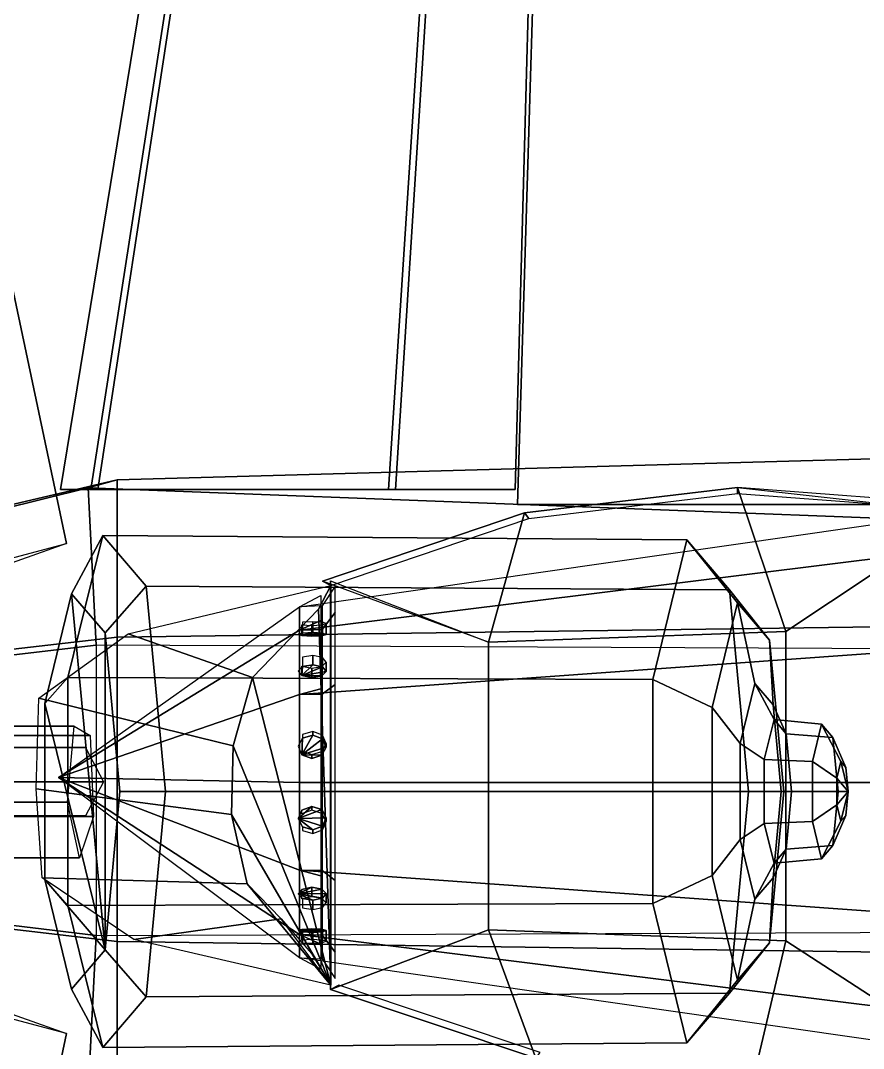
# Model space of a CAD drawing. Header units: metres. Extents: x -57 to 23, y -54 to 49.
# Drawn here: x -29.6 to -10.35, y -7.67 to 15.81 of the extents above; entities that cross this region are included whole.
import ezdxf

# ---------------------------------------------------------------- set-up
doc = ezdxf.new("R2010")
doc.units = ezdxf.units.M

msp = doc.modelspace()

# ---------------------------------------------------------------- linework, layer by layer
at = {"layer": 'AileD', "color": 42}
for points in [[(-17.617067, 25.556999, 20.297926), (-17.617071, 25.556999, 23.760532), (-18.249283, 4.756988, 22.424339), (-18.249279, 4.756988, 18.53915)], [(-17.617071, 25.556999, 23.760532), (-1.469101, 25.556999, 26.177507), (-0.130586, 4.757013, 25.136284), (-18.249283, 4.756988, 22.424339)], [(-0.194346, 25.556999, 22.322184), (-17.617067, 25.556999, 20.297926), (-18.249279, 4.756988, 18.53915), (1.299742, 4.757013, 20.810452)]]:
    msp.add_3dface(points, dxfattribs=at)
at = {"layer": 'Bomb3', "color": 19}
for points in [[(-27.723772, 4.047342, 13.278129), (-28.435814, 2.71391, 13.799124), (-29.048529, 0.209299, 10.718794), (-28.517517, 0.802734, 9.287702)], [(-14.37951, 3.944771, 10.652978), (-27.723772, 4.047342, 13.278129), (-28.517517, 0.802734, 9.287702), (-15.159328, 0.757086, 6.732558)], [(-26.733986, 2.88937, 18.254135), (-27.671768, 1.820038, 17.640255), (-28.435814, 2.71391, 13.799124), (-27.723772, 4.047342, 13.278129)], [(-13.407087, 2.807114, 15.541685), (-26.733986, 2.88937, 18.254135), (-27.723772, 4.047342, 13.278129), (-14.37951, 3.944771, 10.652978)], [(-13.222475, 2.508765, 10.831373), (-14.37951, 3.944771, 10.652978), (-15.159328, 0.757086, 6.732558), (-13.807339, 0.118002, 7.891058)], [(-12.493159, 1.655523, 14.497902), (-13.407087, 2.807114, 15.541685), (-14.37951, 3.944771, 10.652978), (-13.222475, 2.508765, 10.831373)], [(-26.293491, -1.799235, 20.468657), (-27.331738, -1.799239, 19.349709), (-27.671768, 1.820038, 17.640255), (-26.733986, 2.88937, 18.254135)], [(-12.974321, -1.799235, 17.717352), (-26.293491, -1.799235, 20.468657), (-26.733986, 2.88937, 18.254135), (-13.407087, 2.807114, 15.541685)], [(-27.671766, -5.418503, 17.640263), (-29.048529, 0.209299, 10.718794), (-28.435814, 2.71391, 13.799124)], [(-27.671766, -5.418503, 17.640263), (-28.435814, 2.71391, 13.799124), (-27.671768, 1.820038, 17.640255)], [(-12.168584, -1.799239, 16.129654), (-12.974321, -1.799235, 17.717352), (-13.407087, 2.807114, 15.541685), (-12.493159, 1.655523, 14.497902)], [(-12.827732, 0.662475, 11.278124), (-13.222475, 2.508765, 10.831373), (-13.807339, 0.118002, 7.891058), (-13.161941, -0.703676, 9.597943)], [(-12.41098, 0.174908, 13.373282), (-12.493159, 1.655523, 14.497902), (-13.222475, 2.508765, 10.831373), (-12.827732, 0.662475, 11.278124)], [(-27.671766, -5.418503, 17.640263), (-27.671768, 1.820038, 17.640255), (-27.331738, -1.799239, 19.349709)], [(-12.225509, -1.799243, 14.305713), (-12.168584, -1.799239, 16.129654), (-12.493159, 1.655523, 14.497902), (-12.41098, 0.174908, 13.373282)], [(-28.517517, 0.802734, 9.287702), (-29.048529, 0.209299, 10.718794), (-29.048529, -3.807783, 10.718799), (-28.517515, -4.401214, 9.287707)], [(-15.159328, 0.757086, 6.732558), (-28.517517, 0.802734, 9.287702), (-28.517515, -4.401214, 9.287707), (-15.159327, -4.355566, 6.732563)], [(-13.807339, 0.118002, 7.891058), (-15.159328, 0.757086, 6.732558), (-15.159327, -4.355566, 6.732563), (-13.807338, -3.716486, 7.891063)], [(-12.390749, -0.158101, 11.424656), (-12.827732, 0.662475, 11.278124), (-13.161941, -0.703676, 9.597943), (-12.613554, -1.068867, 10.304537)], [(-12.112915, -0.483145, 12.821427), (-12.41098, 0.174908, 13.373282), (-12.827732, 0.662475, 11.278124), (-12.390749, -0.158101, 11.424656)], [(-27.671766, -5.418503, 17.640263), (-29.048529, -3.807783, 10.718799), (-29.048529, 0.209299, 10.718794)], [(-13.161941, -0.703676, 9.597943), (-13.807339, 0.118002, 7.891058), (-13.807338, -3.716486, 7.891063), (-13.16194, -2.894814, 9.597946)], [(-11.989267, -1.799245, 13.443048), (-12.225509, -1.799243, 14.305713), (-12.41098, 0.174908, 13.373282), (-12.112915, -0.483145, 12.821427)], [(-11.306301, -0.260672, 11.238129), (-12.390749, -0.158101, 11.424656), (-12.613554, -1.068867, 10.304537), (-11.515182, -1.114515, 10.188017)], [(-11.045832, -0.565402, 12.547602), (-12.112915, -0.483145, 12.821427), (-12.390749, -0.158101, 11.424656), (-11.306301, -0.260672, 11.238129)], [(-10.867383, -1.116798, 11.394391), (-11.306301, -0.260672, 11.238129), (-11.515182, -1.114515, 10.188017), (-10.960033, -1.495529, 10.928603)], [(-10.751849, -1.251964, 11.97522), (-11.045832, -0.565402, 12.547602), (-11.306301, -0.260672, 11.238129), (-10.867383, -1.116798, 11.394391)], [(-12.613554, -1.068867, 10.304537), (-13.161941, -0.703676, 9.597943), (-13.16194, -2.894814, 9.597946), (-12.613554, -2.529625, 10.304539)], [(-10.929912, -1.799245, 13.130373), (-11.989267, -1.799245, 13.443048), (-12.112915, -0.483145, 12.821427), (-11.045832, -0.565402, 12.547602)], [(-10.700432, -1.799247, 12.233711), (-10.929912, -1.799245, 13.130373), (-11.045832, -0.565402, 12.547602), (-10.751849, -1.251964, 11.97522)], [(-11.515182, -1.114515, 10.188017), (-12.613554, -1.068867, 10.304537), (-12.613554, -2.529625, 10.304539), (-11.515181, -2.483976, 10.188019)], [(-10.960033, -1.495529, 10.928603), (-11.515182, -1.114515, 10.188017), (-11.515181, -2.483976, 10.188019), (-10.960033, -2.102967, 10.928604)], [(-10.700432, -1.799247, 12.233711), (-10.867383, -1.116798, 11.394391), (-10.960033, -1.495529, 10.928603)], [(-10.700432, -1.799247, 12.233711), (-10.751849, -1.251964, 11.97522), (-10.867383, -1.116798, 11.394391)], [(-10.700432, -1.799247, 12.233711), (-10.960033, -1.495529, 10.928603), (-10.960033, -2.102967, 10.928604)], [(-26.733984, -6.487827, 18.254145), (-27.671766, -5.418503, 17.640263), (-27.331738, -1.799239, 19.349709), (-26.293491, -1.799235, 20.468657)], [(-13.407084, -6.405572, 15.541697), (-26.733984, -6.487827, 18.254145), (-26.293491, -1.799235, 20.468657), (-12.974321, -1.799235, 17.717352)], [(-12.493156, -5.253991, 14.497912), (-13.407084, -6.405572, 15.541697), (-12.974321, -1.799235, 17.717352), (-12.168584, -1.799239, 16.129654)], [(-12.410979, -3.773388, 13.37329), (-12.493156, -5.253991, 14.497912), (-12.168584, -1.799239, 16.129654), (-12.225509, -1.799243, 14.305713)], [(-12.112914, -3.115341, 12.821431), (-12.410979, -3.773388, 13.37329), (-12.225509, -1.799243, 14.305713), (-11.989267, -1.799245, 13.443048)], [(-11.045832, -3.033086, 12.547606), (-12.112914, -3.115341, 12.821431), (-11.989267, -1.799245, 13.443048), (-10.929912, -1.799245, 13.130373)], [(-10.751848, -2.346529, 11.975222), (-11.045832, -3.033086, 12.547606), (-10.929912, -1.799245, 13.130373), (-10.700432, -1.799247, 12.233711)], [(-10.700432, -1.799247, 12.233711), (-10.960033, -2.102967, 10.928604), (-10.867383, -2.481697, 11.394393)], [(-10.700432, -1.799247, 12.233711), (-10.867383, -2.481697, 11.394393), (-10.751848, -2.346529, 11.975222)], [(-10.960033, -2.102967, 10.928604), (-11.515181, -2.483976, 10.188019), (-11.306301, -3.337821, 11.238132), (-10.867383, -2.481697, 11.394393)], [(-10.867383, -2.481697, 11.394393), (-11.306301, -3.337821, 11.238132), (-11.045832, -3.033086, 12.547606), (-10.751848, -2.346529, 11.975222)], [(-12.613554, -2.529625, 10.304539), (-13.16194, -2.894814, 9.597946), (-12.82773, -4.260967, 11.278131), (-12.390748, -3.440393, 11.424662)], [(-11.515181, -2.483976, 10.188019), (-12.613554, -2.529625, 10.304539), (-12.390748, -3.440393, 11.424662), (-11.306301, -3.337821, 11.238132)], [(-13.16194, -2.894814, 9.597946), (-13.807338, -3.716486, 7.891063), (-13.222472, -6.107253, 10.831387), (-12.82773, -4.260967, 11.278131)], [(-11.306301, -3.337821, 11.238132), (-12.390748, -3.440393, 11.424662), (-12.112914, -3.115341, 12.821431), (-11.045832, -3.033086, 12.547606)], [(-12.390748, -3.440393, 11.424662), (-12.82773, -4.260967, 11.278131), (-12.410979, -3.773388, 13.37329), (-12.112914, -3.115341, 12.821431)], [(-13.807338, -3.716486, 7.891063), (-15.159327, -4.355566, 6.732563), (-14.379506, -7.543253, 10.652995), (-13.222472, -6.107253, 10.831387)], [(-28.517515, -4.401214, 9.287707), (-29.048529, -3.807783, 10.718799), (-28.435812, -6.312399, 13.799138), (-27.723768, -7.645824, 13.278148)], [(-27.671766, -5.418503, 17.640263), (-28.435812, -6.312399, 13.799138), (-29.048529, -3.807783, 10.718799)], [(-12.82773, -4.260967, 11.278131), (-13.222472, -6.107253, 10.831387), (-12.493156, -5.253991, 14.497912), (-12.410979, -3.773388, 13.37329)], [(-15.159327, -4.355566, 6.732563), (-28.517515, -4.401214, 9.287707), (-27.723768, -7.645824, 13.278148), (-14.379506, -7.543253, 10.652995)], [(-13.222472, -6.107253, 10.831387), (-14.379506, -7.543253, 10.652995), (-13.407084, -6.405572, 15.541697), (-12.493156, -5.253991, 14.497912)], [(-27.723768, -7.645824, 13.278148), (-28.435812, -6.312399, 13.799138), (-27.671766, -5.418503, 17.640263), (-26.733984, -6.487827, 18.254145)], [(-14.379506, -7.543253, 10.652995), (-27.723768, -7.645824, 13.278148), (-26.733984, -6.487827, 18.254145), (-13.407084, -6.405572, 15.541697)]]:
    msp.add_3dface(points, dxfattribs=at)
at = {"layer": 'Bomb3Q', "color": 18}
for points in [[(-28.377285, -0.312398, 14.093373), (-33.771606, -0.312398, 15.166368), (-33.923519, -2.040618, 14.402637), (-28.5292, -2.040618, 13.329642)], [(-28.009684, -0.51893, 15.941435), (-33.404003, -0.51893, 17.014429), (-33.771606, -0.312398, 15.166368), (-28.377285, -0.312398, 14.093373)], [(-27.93441, -2.374795, 16.319866), (-33.328728, -2.374795, 17.39286), (-33.404003, -0.51893, 17.014429), (-28.009684, -0.51893, 15.941435)], [(-28.5292, -2.040618, 13.329642), (-33.923519, -2.040618, 14.402637), (-33.649807, -3.315249, 15.778687), (-28.255489, -3.315249, 14.705691)], [(-28.255489, -3.315249, 14.705691), (-33.649807, -3.315249, 15.778687), (-33.328728, -2.374795, 17.39286), (-27.93441, -2.374795, 16.319866)]]:
    msp.add_3dface(points, dxfattribs=at)
at = {"layer": 'Cabine', "color": 6}
for points in [[(-6.659268, 4.310413, 31.966095), (-28.056782, 5.130868, 32.155079), (-27.396782, 5.313933, 21.381001), (-2.18927, 6.013448, 18.877485)], [(-2.18927, 6.013448, 18.877485), (-27.396782, 5.313933, 21.381001), (-27.396782, 1.723729, 19.628607), (-2.18927, 2.066351, 16.95089)], [(-2.669272, 1.430513, 33.242481), (-27.876785, 1.543858, 33.374855), (-28.056782, 5.130868, 32.155079), (-6.659268, 4.310413, 31.966095)], [(-2.18927, 2.066351, 16.95089), (-27.396782, 1.723729, 19.628607), (-27.396782, -5.225192, 19.550375), (-2.18927, -5.573342, 16.864883)], [(-6.659276, -7.870651, 31.768341), (-28.056789, -8.680763, 31.97521), (-27.876785, -5.090556, 33.453873), (-2.669272, -4.987236, 33.223164)], [(-2.18927, -5.573342, 16.864883), (-27.396782, -5.225192, 19.550375), (-27.396782, -8.759784, 21.463217), (-2.18927, -9.459298, 18.967876)]]:
    msp.add_3dface(points, dxfattribs=at)
at = {"layer": 'Gouv', "color": 45}
for points in [[(-28.115911, -0.794524, 33.537312), (-51.848934, -0.794524, 46.604267), (-55.460674, -0.794524, 36.244717)], [(-28.115911, -0.794524, 33.537312), (-46.508804, -0.794524, 57.402489), (-51.848934, -0.794524, 46.604267)], [(-28.115911, -0.794524, 33.537312), (-41.146141, -0.794524, 59.248554), (-46.508804, -0.794524, 57.402489)], [(-28.115911, -0.794524, 33.537312), (-35.599873, -0.794524, 56.547039), (-41.146141, -0.794524, 59.248554)], [(-28.115911, -0.794524, 33.537312), (-31.431355, -0.794524, 50.445225), (-35.599873, -0.794524, 56.547039)], [(-31.431355, -0.794524, 50.445225), (-28.115911, -0.794524, 33.537312), (-27.704639, -1.576776, 33.537312), (-31.126225, -1.576776, 51.132805)], [(-31.126225, -1.576776, 51.132805), (-27.704639, -1.576776, 33.537312), (-28.115911, -2.359029, 33.537312), (-31.431355, -2.359029, 50.445225)], [(-55.460674, -2.359029, 36.244717), (-31.431355, -2.359029, 50.445225), (-28.115911, -2.359029, 33.537312)]]:
    msp.add_3dface(points, dxfattribs=at)
at = {"layer": 'PosCam', "color": 5}
msp.add_3dface([(-17.946241, -1.592283, 38.442917), (-18.977879, -1.592283, 37.678864), (-18.944979, -1.592283, 39.285046)], dxfattribs=at)
at = {"layer": 'Queue', "color": 41}
for points in [[(-28.056782, 5.130868, 32.155079), (-55.617142, -1.705063, 35.679028), (-57.21714, -1.704586, 30.085316), (-27.396782, 5.313933, 21.381001)], [(-27.396782, 5.313933, 21.381001), (-57.21714, -1.704586, 30.085316), (-57.21714, -1.713943, 29.196037), (-27.396782, 1.723729, 19.628607)], [(-27.876785, 1.543858, 33.374855), (-55.617142, -1.714411, 36.835926), (-55.617142, -1.705063, 35.679028), (-28.056782, 5.130868, 32.155079)], [(-27.396782, 1.723729, 19.628607), (-57.21714, -1.713943, 29.196037), (-57.21714, -1.732053, 29.156342), (-27.396782, -5.225192, 19.550375)], [(-27.876785, -5.090551, 33.453873), (-55.617142, -1.731702, 36.87603), (-55.617142, -1.714411, 36.835926), (-27.876785, 1.543858, 33.374855)], [(-27.396782, -5.225192, 19.550375), (-57.21714, -1.732053, 29.156342), (-57.21714, -1.741265, 30.127033), (-27.396782, -8.759784, 21.463217)], [(-27.396782, -8.759784, 21.463217), (-57.21714, -1.741265, 30.127033), (-55.617142, -1.741059, 35.587749), (-28.056789, -8.680763, 31.97521)], [(-28.056789, -8.680763, 31.97521), (-55.617142, -1.741059, 35.587749), (-55.617142, -1.731702, 36.87603), (-27.876785, -5.090551, 33.453873)]]:
    msp.add_3dface(points, dxfattribs=at)
at = {"layer": 'StabD', "color": 1}
for points in [[(-28.551184, 3.859879, 31.12096), (-31.004707, 15.430802, 31.667862), (-36.6707, 15.430802, 30.976139), (-35.474117, 2.021586, 29.869354)], [(-35.278557, 1.474009, 33.585052), (-36.542656, 15.430802, 33.143536), (-31.004707, 15.430802, 31.667862), (-28.551184, 3.859879, 31.12096)]]:
    msp.add_3dface(points, dxfattribs=at)
at = {"layer": 'StabG', "color": 2}
for points in [[(-28.551184, -7.326331, 31.12096), (-31.004707, -18.897253, 31.667862), (-36.542656, -18.897253, 33.143536), (-35.278557, -4.940461, 33.585052)], [(-35.474117, -5.488038, 29.869354), (-36.6707, -18.897253, 30.976139), (-31.004707, -18.897253, 31.667862), (-28.551184, -7.326331, 31.12096)]]:
    msp.add_3dface(points, dxfattribs=at)
at = {"layer": 'TabBord', "color": 4}
for points in [[(-18.90975, 1.607196, 26.622026), (-18.09236, 4.560318, 30.409382), (-13.227154, 5.145205, 30.409382), (-12.12335, 1.856863, 23.791952)], [(-13.227154, 5.145205, 30.409382), (-18.09236, 4.560318, 30.409382), (-17.990913, 4.434435, 31.801142), (-13.223816, 5.007539, 31.801138)], [(-7.830935, 4.732944, 30.409382), (-13.227154, 5.145205, 30.409382), (-13.223816, 5.007539, 31.801138), (-7.836084, 4.603587, 31.881142)], [(-12.12335, 1.856863, 23.791952), (-13.227154, 5.145205, 30.409382), (-8.039832, 4.560559, 30.464079)], [(-18.09236, 4.560318, 30.409382), (-22.707556, 3.001716, 30.409382), (-22.513048, 2.907264, 31.801142), (-17.990913, 4.434435, 31.801142)], [(-18.90975, 1.607196, 26.622026), (-22.707556, 3.001716, 30.409382), (-18.09236, 4.560318, 30.409382)], [(-8.039832, 4.560559, 30.464079), (-8.039832, -7.856924, 30.464079), (-12.12335, -5.208054, 23.791952), (-12.12335, 1.856863, 23.791952)], [(-22.797709, 2.359693, 32.489521), (-24.30637, 0.806137, 36.193123), (-27.141476, 1.799239, 32.793972), (-22.513048, 2.907264, 31.801142)], [(-22.797709, 2.359693, 32.489521), (-22.513048, 2.907264, 31.801142), (-22.510824, -6.226317, 31.801142)], [(-22.412802, 2.285186, 38.62352), (-22.4128, 2.885041, 31.49942), (-22.713974, 2.437479, 32.136955), (-22.713974, 1.89759, 38.548912)], [(-22.524216, -6.319831, 30.409382), (-22.510824, -6.226317, 31.801142), (-22.513048, 2.907264, 31.801142), (-22.524216, 3.007747, 30.470158)], [(-18.90975, 1.607196, 26.622026), (-18.90975, -4.958387, 26.622026), (-22.524216, -6.319831, 30.409382), (-22.524216, 3.007747, 30.470158)], [(-22.510824, -6.226317, 31.801142), (-24.30637, 0.806137, 36.193123), (-22.797709, 2.359693, 32.489521)], [(-22.713974, 1.89759, 38.548912), (-22.713974, 2.437479, 32.136955), (-23.231607, 2.418279, 32.164299), (-23.231607, 1.880963, 38.545712)], [(-22.412802, 0.646371, 42.74601), (-22.412802, 2.285186, 38.62352), (-22.713974, 1.89759, 38.548912), (-22.713974, 0.422587, 42.259315)], [(-22.713974, 0.422587, 42.259315), (-22.713974, 1.89759, 38.548912), (-23.231607, 1.880963, 38.545712), (-23.231606, 0.41299, 42.238441)], [(-22.950834, 1.993374, 37.157761), (-22.950903, 1.746289, 37.103523), (-23.174837, 1.759482, 36.965275), (-23.173409, 2.006498, 37.02037)], [(-23.157724, 2.064936, 36.408234), (-23.159065, 1.818277, 36.349388), (-22.928587, 1.829431, 36.232533), (-22.928659, 2.07602, 36.292076)], [(-22.721758, 2.004467, 37.041618), (-22.720427, 1.757443, 36.986671), (-22.950903, 1.746289, 37.103523), (-22.950834, 1.993374, 37.157761)], [(-22.928659, 2.07602, 36.292076), (-22.928587, 1.829431, 36.232533), (-22.704651, 1.816238, 36.37077), (-22.706079, 2.062905, 36.429485)], [(-22.620382, 2.033263, 36.739952), (-22.618427, 1.786418, 36.683151), (-22.720427, 1.757443, 36.986671), (-22.721758, 2.004467, 37.041618)], [(-22.706079, 2.062905, 36.429485), (-22.704651, 1.816238, 36.37077), (-22.618427, 1.786418, 36.683151), (-22.620382, 2.033263, 36.739952)], [(-24.30637, 0.806137, 36.193123), (-24.742571, -0.756799, 36.848167), (-29.180485, 0.328034, 33.709137), (-27.141476, 1.799239, 32.793972)], [(-23.174837, 1.759482, 36.965275), (-23.159065, 1.818277, 36.349388), (-23.261061, 1.789302, 36.652908)], [(-23.174837, 1.759482, 36.965275), (-22.704651, 1.816238, 36.37077), (-22.928587, 1.829431, 36.232533)], [(-23.174837, 1.759482, 36.965275), (-22.928587, 1.829431, 36.232533), (-23.159065, 1.818277, 36.349388)], [(-23.174837, 1.759482, 36.965275), (-22.618427, 1.786418, 36.683151), (-22.704651, 1.816238, 36.37077)], [(-23.174837, 1.759482, 36.965275), (-22.720427, 1.757443, 36.986671), (-22.618427, 1.786418, 36.683151)], [(-23.174837, 1.759482, 36.965275), (-22.950903, 1.746289, 37.103523), (-22.720427, 1.757443, 36.986671)], [(-12.12335, 1.856863, 23.791952), (-12.12335, -5.208054, 23.791952), (-18.90975, -4.958387, 26.622026), (-18.90975, 1.607196, 26.622026)], [(-23.157724, 1.265365, 40.119415), (-23.159063, 1.051975, 39.918388), (-22.928587, 1.091065, 39.817051), (-22.928659, 1.304215, 40.018696)], [(-22.928659, 1.304215, 40.018696), (-22.928587, 1.091065, 39.817051), (-22.704647, 1.04482, 39.93692), (-22.706078, 1.258257, 40.137852)], [(-22.706078, 1.258257, 40.137852), (-22.704647, 1.04482, 39.93692), (-22.618427, 0.940338, 40.207787), (-22.620384, 1.154418, 40.407066)], [(-23.174835, 0.845979, 40.452431), (-23.159063, 1.051975, 39.918388), (-23.261063, 0.950461, 40.181572)], [(-23.174835, 0.845979, 40.452431), (-22.704647, 1.04482, 39.93692), (-22.928587, 1.091065, 39.817051)], [(-23.174835, 0.845979, 40.452431), (-22.928587, 1.091065, 39.817051), (-23.159063, 1.051975, 39.918388)], [(-22.950832, 1.014659, 40.769348), (-22.950903, 0.799734, 40.572308), (-23.174835, 0.845979, 40.452431), (-23.17341, 1.060617, 40.650204)], [(-23.174835, 0.845979, 40.452431), (-22.618427, 0.940338, 40.207787), (-22.704647, 1.04482, 39.93692)], [(-23.174835, 0.845979, 40.452431), (-22.720425, 0.838825, 40.470985), (-22.618427, 0.940338, 40.207787)], [(-22.72176, 1.053509, 40.668633), (-22.720425, 0.838825, 40.470985), (-22.950903, 0.799734, 40.572308), (-22.950832, 1.014659, 40.769348)], [(-22.620384, 1.154418, 40.407066), (-22.618427, 0.940338, 40.207787), (-22.720425, 0.838825, 40.470985), (-22.72176, 1.053509, 40.668633)], [(-22.510824, -6.226317, 31.801142), (-24.742571, -0.756799, 36.848167), (-24.30637, 0.806137, 36.193123)], [(-23.174835, 0.845979, 40.452431), (-22.950903, 0.799734, 40.572308), (-22.720425, 0.838825, 40.470985)], [(-22.412802, -1.59229, 44.254948), (-22.412802, 0.646371, 42.74601), (-22.713974, 0.422587, 42.259315), (-22.713974, -1.59229, 43.617413)], [(-24.742571, -0.756799, 36.848167), (-24.781652, -2.329129, 36.812248), (-29.241734, -1.738142, 34.660759), (-29.180485, 0.328034, 33.709137)], [(-22.713974, -1.59229, 43.617413), (-22.713974, 0.422587, 42.259315), (-23.231606, 0.41299, 42.238441), (-23.231606, -1.59229, 43.590065)], [(-23.157726, -0.500256, 42.863369), (-23.159063, -0.583143, 42.49762), (-22.928587, -0.51155, 42.457817), (-22.928658, -0.429113, 42.823795)], [(-22.928658, -0.429113, 42.823795), (-22.928587, -0.51155, 42.457817), (-22.704647, -0.596235, 42.504902), (-22.706078, -0.513279, 42.870609)], [(-23.174837, -0.960414, 42.707371), (-23.159063, -0.583143, 42.49762), (-23.261061, -0.769062, 42.601002)], [(-23.174837, -0.960414, 42.707371), (-22.704647, -0.596235, 42.504902), (-22.928587, -0.51155, 42.457817)], [(-23.174837, -0.960414, 42.707371), (-22.928587, -0.51155, 42.457817), (-23.159063, -0.583143, 42.49762)], [(-23.174837, -0.960414, 42.707371), (-22.618425, -0.787588, 42.611286), (-22.704647, -0.596235, 42.504902)], [(-22.620382, -0.703461, 42.976345), (-22.618425, -0.787588, 42.611286), (-22.720427, -0.973522, 42.714661), (-22.721758, -0.888256, 43.079079)], [(-22.706078, -0.513279, 42.870609), (-22.704647, -0.596235, 42.504902), (-22.618425, -0.787588, 42.611286), (-22.620382, -0.703461, 42.976345)], [(-22.510824, -6.226317, 31.801142), (-24.781652, -2.329129, 36.812248), (-24.742571, -0.756799, 36.848167)], [(-23.174837, -0.960414, 42.707371), (-22.720427, -0.973522, 42.714661), (-22.618425, -0.787588, 42.611286)], [(-22.950832, -0.959414, 43.118633), (-22.950903, -1.045099, 42.75444), (-23.174837, -0.960414, 42.707371), (-23.173409, -0.875241, 43.071842)], [(-22.721758, -0.888256, 43.079079), (-22.720427, -0.973522, 42.714661), (-22.950903, -1.045099, 42.75444), (-22.950832, -0.959414, 43.118633)], [(-23.174837, -0.960414, 42.707371), (-22.950903, -1.045099, 42.75444), (-22.720427, -0.973522, 42.714661)], [(-22.713974, -3.607167, 42.259315), (-22.713974, -1.59229, 43.617413), (-23.231606, -1.59229, 43.590065), (-23.231606, -3.597579, 42.238441)], [(-22.412802, -3.83096, 42.74601), (-22.412802, -1.59229, 44.254948), (-22.713974, -1.59229, 43.617413), (-22.713974, -3.607167, 42.259315)], [(-24.781652, -2.329129, 36.812248), (-24.423607, -3.910839, 36.08543), (-29.104378, -3.772514, 33.634129), (-29.241734, -1.738142, 34.660759)], [(-22.510824, -6.226317, 31.801142), (-24.423607, -3.910839, 36.08543), (-24.781652, -2.329129, 36.812248)], [(-23.261061, -2.419814, 42.601002), (-22.720427, -2.215353, 42.714661), (-22.950903, -2.143776, 42.75444)], [(-23.261061, -2.419814, 42.601002), (-22.950903, -2.143776, 42.75444), (-23.174837, -2.228461, 42.707371)], [(-23.261061, -2.419814, 42.601002), (-22.618425, -2.401288, 42.611286), (-22.720427, -2.215353, 42.714661)], [(-23.173409, -2.313634, 43.071842), (-23.174837, -2.228461, 42.707371), (-22.950903, -2.143776, 42.75444), (-22.950832, -2.229461, 43.118633)], [(-22.950832, -2.229461, 43.118633), (-22.950903, -2.143776, 42.75444), (-22.720427, -2.215353, 42.714661), (-22.721758, -2.300619, 43.079079)], [(-22.721758, -2.300619, 43.079079), (-22.720427, -2.215353, 42.714661), (-22.618425, -2.401288, 42.611286), (-22.620382, -2.485414, 42.976345)], [(-23.261061, -2.419814, 42.601002), (-22.704647, -2.59264, 42.504902), (-22.618425, -2.401288, 42.611286)], [(-23.261061, -2.419814, 42.601002), (-23.159063, -2.60574, 42.49762), (-22.928587, -2.677325, 42.457817)], [(-23.261061, -2.419814, 42.601002), (-22.928587, -2.677325, 42.457817), (-22.704647, -2.59264, 42.504902)], [(-22.620382, -2.485414, 42.976345), (-22.618425, -2.401288, 42.611286), (-22.704647, -2.59264, 42.504902), (-22.706078, -2.675604, 42.870609)], [(-22.928658, -2.759769, 42.823795), (-22.928587, -2.677325, 42.457817), (-23.159063, -2.60574, 42.49762), (-23.157726, -2.688619, 42.863369)], [(-22.706078, -2.675604, 42.870609), (-22.704647, -2.59264, 42.504902), (-22.928587, -2.677325, 42.457817), (-22.928658, -2.759769, 42.823795)], [(-22.713974, -5.08217, 38.548912), (-22.713974, -3.607167, 42.259315), (-23.231606, -3.597579, 42.238441), (-23.231607, -5.065544, 38.545712)], [(-22.412802, -5.469775, 38.62352), (-22.412802, -3.83096, 42.74601), (-22.713974, -3.607167, 42.259315), (-22.713974, -5.08217, 38.548912)], [(-24.423607, -3.910839, 36.08543), (-23.646019, -4.706403, 34.676552), (-27.011574, -5.178141, 32.665966), (-29.104378, -3.772514, 33.634129)], [(-22.510824, -6.226317, 31.801142), (-23.646019, -4.706403, 34.676552), (-24.423607, -3.910839, 36.08543)], [(-23.261063, -4.139337, 40.181572), (-22.720425, -4.0277, 40.470985), (-22.950903, -3.988609, 40.572308)], [(-23.261063, -4.139337, 40.181572), (-22.950903, -3.988609, 40.572308), (-23.174835, -4.034854, 40.452431)], [(-23.17341, -4.2495, 40.650204), (-23.174835, -4.034854, 40.452431), (-22.950903, -3.988609, 40.572308), (-22.950832, -4.203534, 40.769348)], [(-22.950832, -4.203534, 40.769348), (-22.950903, -3.988609, 40.572308), (-22.720425, -4.0277, 40.470985), (-22.72176, -4.242384, 40.668633)], [(-23.261063, -4.139337, 40.181572), (-22.618427, -4.129221, 40.207787), (-22.720425, -4.0277, 40.470985)], [(-23.261063, -4.139337, 40.181572), (-22.704647, -4.233703, 39.93692), (-22.618427, -4.129221, 40.207787)], [(-23.261063, -4.139337, 40.181572), (-23.159063, -4.240849, 39.918388), (-22.928587, -4.279948, 39.817051)], [(-23.261063, -4.139337, 40.181572), (-22.928587, -4.279948, 39.817051), (-22.704647, -4.233703, 39.93692)], [(-22.72176, -4.242384, 40.668633), (-22.720425, -4.0277, 40.470985), (-22.618427, -4.129221, 40.207787), (-22.620384, -4.343293, 40.407066)], [(-22.620384, -4.343293, 40.407066), (-22.618427, -4.129221, 40.207787), (-22.704647, -4.233703, 39.93692), (-22.706078, -4.447132, 40.137852)], [(-22.928659, -4.493083, 40.018696), (-22.928587, -4.279948, 39.817051), (-23.159063, -4.240849, 39.918388), (-23.157724, -4.454247, 40.119415)], [(-22.706078, -4.447132, 40.137852), (-22.704647, -4.233703, 39.93692), (-22.928587, -4.279948, 39.817051), (-22.928659, -4.493083, 40.018696)], [(-23.646019, -4.706403, 34.676552), (-22.954531, -5.501943, 32.3606), (-22.510824, -6.226317, 31.801142), (-27.011574, -5.178141, 32.665966)], [(-23.261061, -4.978185, 36.652908), (-22.720427, -4.946318, 36.986671), (-22.950903, -4.935164, 37.103523)], [(-23.261061, -4.978185, 36.652908), (-22.950903, -4.935164, 37.103523), (-23.174837, -4.948357, 36.965275)], [(-23.261061, -4.978185, 36.652908), (-22.618427, -4.975293, 36.683151), (-22.720427, -4.946318, 36.986671)], [(-23.261061, -4.978185, 36.652908), (-22.704651, -5.005113, 36.37077), (-22.618427, -4.975293, 36.683151)], [(-23.261061, -4.978185, 36.652908), (-23.159065, -5.007152, 36.349388), (-22.928587, -5.018306, 36.232533)], [(-23.261061, -4.978185, 36.652908), (-22.928587, -5.018306, 36.232533), (-22.704651, -5.005113, 36.37077)], [(-22.713974, -5.622052, 32.136955), (-22.713974, -5.08217, 38.548912), (-23.231607, -5.065544, 38.545712), (-23.231607, -5.602859, 32.164299)], [(-23.173409, -5.195373, 37.02037), (-23.174837, -4.948357, 36.965275), (-22.950903, -4.935164, 37.103523), (-22.950834, -5.182257, 37.157761)], [(-22.928659, -5.264888, 36.292076), (-22.928587, -5.018306, 36.232533), (-23.159065, -5.007152, 36.349388), (-23.157724, -5.253811, 36.408234)], [(-22.950834, -5.182257, 37.157761), (-22.950903, -4.935164, 37.103523), (-22.720427, -4.946318, 36.986671), (-22.721758, -5.193342, 37.041618)], [(-22.706079, -5.25178, 36.429485), (-22.704651, -5.005113, 36.37077), (-22.928587, -5.018306, 36.232533), (-22.928659, -5.264888, 36.292076)], [(-22.721758, -5.193342, 37.041618), (-22.720427, -4.946318, 36.986671), (-22.618427, -4.975293, 36.683151), (-22.620382, -5.222147, 36.739952)], [(-22.4128, -6.069622, 31.49942), (-22.412802, -5.469775, 38.62352), (-22.713974, -5.08217, 38.548912), (-22.713974, -5.622052, 32.136955)], [(-22.620382, -5.222147, 36.739952), (-22.618427, -4.975293, 36.683151), (-22.704651, -5.005113, 36.37077), (-22.706079, -5.25178, 36.429485)], [(-18.90975, -4.958387, 26.622026), (-17.828644, -7.887596, 30.40938), (-22.524216, -6.319831, 30.409382)], [(-12.901997, -8.509379, 30.409382), (-17.828644, -7.887596, 30.40938), (-18.90975, -4.958387, 26.622026), (-12.12335, -5.208054, 23.791952)], [(-12.901997, -8.509379, 30.409382), (-12.12335, -5.208054, 23.791952), (-8.039832, -7.856924, 30.464079)], [(-22.524216, -6.319831, 30.409382), (-17.828644, -7.887596, 30.40938), (-17.732515, -7.762464, 31.801138), (-22.333405, -6.226317, 31.801142)]]:
    msp.add_3dface(points, dxfattribs=at)
at = {"layer": 'Verierre', "color": 3}
for points in [[(-7.751523, 4.641006, 31.313442), (-7.751523, 3.805902, 39.319061), (-23.231607, 1.880968, 38.545712), (-23.231607, 2.418282, 32.164299)], [(-7.751523, 3.805902, 39.319061), (-7.751523, 1.524361, 44.200783), (-23.231606, 0.412999, 42.238441), (-23.231607, 1.880968, 38.545712)], [(-23.231607, 1.880968, 38.545712), (-23.231607, 2.418282, 32.164299), (-22.743694, 2.674276, 31.799648), (-22.743696, 2.102665, 38.588383)], [(-23.231607, 2.418282, 32.164299), (-23.231607, 1.880968, 38.545712), (-28.731695, -1.482137, 33.04052)], [(-28.731695, -1.482137, 33.04052), (-23.231607, 1.880968, 38.545712), (-23.231606, 0.412999, 42.238441)], [(-23.231606, 0.412999, 42.238441), (-23.231607, 1.880968, 38.545712), (-22.743696, 2.102665, 38.588383), (-22.743696, 0.540996, 42.516819)], [(-7.751523, 1.524361, 44.200783), (-7.751522, -1.592283, 45.987621), (-23.231606, -1.592283, 43.590065), (-23.231606, 0.412999, 42.238441)], [(-23.231606, -1.592283, 43.590065), (-23.231606, 0.412999, 42.238441), (-22.743696, 0.540996, 42.516819), (-22.743696, -1.592283, 43.95472)], [(-23.231606, 0.412999, 42.238441), (-23.231606, -1.592283, 43.590065), (-28.731695, -1.482137, 33.04052)], [(-23.231607, -5.065533, 38.545712), (-23.231607, -5.602847, 32.164299), (-28.731695, -1.482137, 33.04052)], [(-23.231606, -3.597565, 42.238441), (-23.231607, -5.065533, 38.545712), (-28.731695, -1.482137, 33.04052)], [(-23.231606, -1.592283, 43.590065), (-23.231606, -3.597565, 42.238441), (-28.731695, -1.482137, 33.04052)], [(-7.751522, -1.592283, 45.987621), (-7.751523, -4.708926, 44.200783), (-23.231606, -3.597565, 42.238441), (-23.231606, -1.592283, 43.590065)], [(-23.231606, -3.597565, 42.238441), (-23.231606, -1.592283, 43.590065), (-22.743696, -1.592283, 43.95472), (-22.743696, -3.725562, 42.516819)], [(-7.751523, -4.708926, 44.200783), (-7.751523, -6.990468, 39.319061), (-23.231607, -5.065533, 38.545712), (-23.231606, -3.597565, 42.238441)], [(-23.231607, -5.065533, 38.545712), (-23.231606, -3.597565, 42.238441), (-22.743696, -3.725562, 42.516819), (-22.743696, -5.28723, 38.588383)], [(-7.751523, -6.990468, 39.319061), (-7.751523, -7.82557, 31.313442), (-23.231607, -5.602847, 32.164299), (-23.231607, -5.065533, 38.545712)], [(-23.231607, -5.602847, 32.164299), (-23.231607, -5.065533, 38.545712), (-22.743696, -5.28723, 38.588383), (-22.743694, -5.858841, 31.799648)]]:
    msp.add_3dface(points, dxfattribs=at)
at = {"layer": 'VolD', "color": 10}
for points in [[(-24.830091, 25.534668, 21.929489), (-27.992912, 5.097013, 20.405907), (-28.688826, 5.097013, 19.763529), (-25.338556, 25.534668, 21.460136)], [(-25.338556, 25.534668, 21.460136), (-28.688826, 5.097013, 19.763529), (-27.832321, 5.097013, 19.22821), (-24.712751, 25.534668, 21.069014)], [(-19.745449, 25.534668, 23.806896), (-21.033791, 5.097013, 22.975428), (-27.992912, 5.097013, 20.405907), (-24.830091, 25.534668, 21.929489)], [(-24.712751, 25.534668, 21.069014), (-27.832321, 5.097013, 19.22821), (-21.194389, 5.097013, 18.69289), (-19.862783, 25.534668, 20.677881)], [(-19.862783, 25.534668, 20.677881), (-21.194389, 5.097013, 18.69289), (-18.303673, 5.097013, 19.924122), (-17.750704, 25.534668, 21.577477)], [(-17.750704, 25.534668, 22.985529), (-18.303673, 5.097013, 21.851263), (-21.033791, 5.097013, 22.975428), (-19.745449, 25.534668, 23.806896)]]:
    msp.add_3dface(points, dxfattribs=at)

doc.saveas('drawing.dxf')
